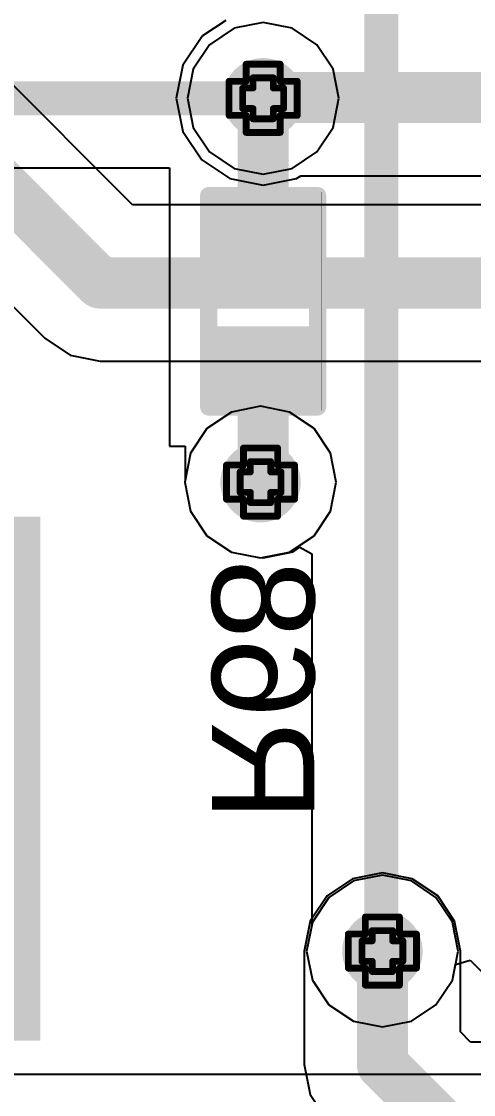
# Model space of a CAD drawing. Header units: inches. Extents: x 0 to 198, y 0 to 199.
# Drawn here: x 3.6201 to 3.7528, y 2.2899 to 2.6045 of the extents above; entities that cross this region are included whole.
import ezdxf

# ---------------------------------------------------------------- set-up
doc = ezdxf.new("R2010")
doc.units = ezdxf.units.IN
doc.header["$MEASUREMENT"] = 0
for name, color, linetype in [('Bottom Layer', 5, 'Continuous'), ('Bottom Overlay', 54, 'Continuous'), ('Bottom Paste', 16, 'Continuous'), ('Bottom Solder', 6, 'Continuous'), ('Drill Drawing', 1, 'Continuous'), ('Layer 1', 16, 'Continuous'), ('Layer 2', 76, 'Continuous'), ('Top Layer', 1, 'Continuous'), ('Top Paste', 8, 'Continuous'), ('Top Solder', 216, 'Continuous'), ('Via Holes', 16, 'Continuous')]:
    doc.layers.add(name, color=color, linetype=linetype)
doc.styles.add('Arial', font='', dxfattribs={"height": 0.2})
doc.styles.get('Arial').set_extended_font_data('Arial')

# ---------------------------------------------------------------- blocks, each defined once
blk = doc.blocks.new('41_SMD_UFL_M______47')
at = {"layer": 'Top Layer'}
blk.add_hatch(color=1, dxfattribs=at).paths.add_polyline_path([(-0.13189, 0.12244), (0.01378, 0.12244), (0.01378, -0.02323), (-0.13189, -0.02323)])
at = {"layer": 'Top Paste'}
blk.add_hatch(color=8, dxfattribs=at).paths.add_polyline_path([(-0.13189, 0.12244), (0.01378, 0.12244), (0.01378, -0.02323), (-0.13189, -0.02323)])
at = {"layer": 'Top Solder'}
blk.add_hatch(color=216, dxfattribs=at).paths.add_polyline_path([(-0.13589, 0.12644), (0.01778, 0.12644), (0.01778, -0.02723), (-0.13589, -0.02723)])
blk = doc.blocks.new('R___0402_B_123')
at = {"layer": 'Bottom Layer'}
for points in [[(-0.0095, 0.0125), (-0.0095, -0.0125), (-0.0275, -0.0125), (-0.0275, 0.0125)], [(0.0275, 0.0125), (0.0275, -0.0125), (0.0095, -0.0125), (0.0095, 0.0125)]]:
    blk.add_hatch(color=5, dxfattribs=at).paths.add_polyline_path(points)
at = {"layer": 'Bottom Paste'}
for points in [[(-0.0095, 0.0125), (-0.0095, -0.0125), (-0.0275, -0.0125), (-0.0275, 0.0125)], [(0.0275, 0.0125), (0.0275, -0.0125), (0.0095, -0.0125), (0.0095, 0.0125)]]:
    blk.add_hatch(color=16, dxfattribs=at).paths.add_polyline_path(points)
at = {"layer": 'Bottom Solder'}
for points in [[(-0.00733, 0.01467), (-0.00733, -0.01466), (-0.02967, -0.01466), (-0.02967, 0.01467)], [(0.02967, 0.01467), (0.02967, -0.01466), (0.00734, -0.01466), (0.00734, 0.01467)]]:
    blk.add_hatch(color=6, dxfattribs=at).paths.add_polyline_path(points)
at = {"layer": 'Bottom Overlay'}
for points in [[(-0.031, -0.016, 0.005, 0.005, 0), (-0.031, 0.016, 0.005, 0.005, 0)], [(0.031, 0.016, 0.005, 0.005, 0), (-0.031, 0.016, 0.005, 0.005, 0)], [(0.032, 0.017, 0.000127, 0.000127, 0), (-0.032, 0.017, 0.000127, 0.000127, 0)], [(0.031, -0.016, 0.005, 0.005, 0), (0.031, 0.016, 0.005, 0.005, 0)], [(-0.031, -0.016, 0.005, 0.005, 0), (0.031, -0.016, 0.005, 0.005, 0)]]:
    blk.add_lwpolyline(points, format="xyseb", dxfattribs=at)
for points in [[(-0.03225, 0.016, 0.0025, 0.0025, 1), (-0.02975, 0.016, 0.0025, 0.0025, 1)], [(-0.03225, 0.016, 0.0025, 0.0025, 1), (-0.02975, 0.016, 0.0025, 0.0025, 1)], [(-0.03203, 0.017, 0.0000635, 0.0000635, 1), (-0.03197, 0.017, 0.0000635, 0.0000635, 1)], [(0.02975, 0.016, 0.0025, 0.0025, 1), (0.03225, 0.016, 0.0025, 0.0025, 1)], [(0.02975, 0.016, 0.0025, 0.0025, 1), (0.03225, 0.016, 0.0025, 0.0025, 1)], [(0.03197, 0.017, 0.0000635, 0.0000635, 1), (0.03203, 0.017, 0.0000635, 0.0000635, 1)], [(-0.03225, -0.016, 0.0025, 0.0025, 1), (-0.02975, -0.016, 0.0025, 0.0025, 1)], [(-0.03225, -0.016, 0.0025, 0.0025, 1), (-0.02975, -0.016, 0.0025, 0.0025, 1)], [(0.02975, -0.016, 0.0025, 0.0025, 1), (0.03225, -0.016, 0.0025, 0.0025, 1)], [(0.02975, -0.016, 0.0025, 0.0025, 1), (0.03225, -0.016, 0.0025, 0.0025, 1)]]:
    blk.add_lwpolyline(points, format="xyseb", close=True, dxfattribs=at)

msp = doc.modelspace()

# ---------------------------------------------------------------- hatches: boundary and pattern name
at = {"layer": 'Bottom Layer'}
h = msp.add_hatch(color=5, dxfattribs=at)
edge = h.paths.add_edge_path()
edge.add_arc((3.691, 2.582), 0.01181, 0, 360)
h = msp.add_hatch(color=5, dxfattribs=at)
edge = h.paths.add_edge_path()
edge.add_arc((3.69023, 2.46948), 0.01181, 0, 360)
h = msp.add_hatch(color=5, dxfattribs=at)
edge = h.paths.add_edge_path()
edge.add_arc((3.726, 2.332), 0.01181, 0, 360)
at = {"layer": 'Layer 1'}
h = msp.add_hatch(color=16, dxfattribs=at)
edge = h.paths.add_edge_path()
edge.add_arc((3.691, 2.582), 0.01181, 0, 360)
h = msp.add_hatch(color=16, dxfattribs=at)
edge = h.paths.add_edge_path()
edge.add_arc((3.69023, 2.46948), 0.01181, 0, 360)
h = msp.add_hatch(color=16, dxfattribs=at)
edge = h.paths.add_edge_path()
edge.add_arc((3.726, 2.332), 0.01181, 0, 360)
at = {"layer": 'Layer 2'}
h = msp.add_hatch(color=76, dxfattribs=at)
edge = h.paths.add_edge_path()
edge.add_arc((3.691, 2.582), 0.01181, 0, 360)
h = msp.add_hatch(color=76, dxfattribs=at)
edge = h.paths.add_edge_path()
edge.add_arc((3.69023, 2.46948), 0.01181, 0, 360)
h = msp.add_hatch(color=76, dxfattribs=at)
edge = h.paths.add_edge_path()
edge.add_arc((3.726, 2.332), 0.01181, 0, 360)
at = {"layer": 'Top Layer'}
h = msp.add_hatch(color=1, dxfattribs=at)
edge = h.paths.add_edge_path()
edge.add_arc((3.691, 2.582), 0.01181, 0, 360)
h = msp.add_hatch(color=1, dxfattribs=at)
edge = h.paths.add_edge_path()
edge.add_arc((3.69023, 2.46948), 0.01181, 0, 360)
h = msp.add_hatch(color=1, dxfattribs=at)
edge = h.paths.add_edge_path()
edge.add_arc((3.726, 2.332), 0.01181, 0, 360)
at = {"layer": 'Via Holes'}
h = msp.add_hatch(color=7, dxfattribs=at)
edge = h.paths.add_edge_path()
edge.add_arc((3.691, 2.582), 0.00591, 0, 360)
h = msp.add_hatch(color=7, dxfattribs=at)
edge = h.paths.add_edge_path()
edge.add_arc((3.69023, 2.46948), 0.00591, 0, 360)
h = msp.add_hatch(color=7, dxfattribs=at)
edge = h.paths.add_edge_path()
edge.add_arc((3.726, 2.332), 0.00591, 0, 360)

# ---------------------------------------------------------------- linework, layer by layer
at = {"layer": 'Bottom Layer'}
for p, q in [((2.991, 2.56161), (3.6635, 2.56161)), ((3.6635, 2.56161), (3.6635, 2.517)), ((3.6635, 2.517), (3.6635, 2.48)), ((3.6635, 2.48), (3.66806, 2.48)), ((3.66806, 2.48), (3.66806, 2.47025)), ((3.6681, 2.47003), (3.668, 2.46948)), ((3.66806, 2.47025), (3.6681, 2.47003)), ((3.668, 2.46948), (3.66969, 2.46097)), ((3.66969, 2.46097), (3.67451, 2.45376)), ((3.67451, 2.45376), (3.68172, 2.44894)), ((3.68172, 2.44894), (3.69023, 2.44724)), ((3.691, 2.44731), (3.69978, 2.44905)), ((3.69978, 2.44905), (3.70175, 2.45037)), ((3.70175, 2.45037), (3.70527, 2.44848)), ((3.70527, 2.44848), (3.70527, 2.33961)), ((3.69023, 2.44724), (3.69078, 2.44735)), ((3.69078, 2.44735), (3.691, 2.44731)), ((3.70527, 2.33961), (3.70376, 2.332)), ((3.70376, 2.332), (3.70545, 2.32349)), ((3.74655, 2.32349), (3.74745, 2.32805)), ((3.74745, 2.32805), (3.75179, 2.32937)), ((3.75179, 2.32937), (3.76319, 2.31797)), ((3.70545, 2.32349), (3.71028, 2.31628)), ((3.74172, 2.31628), (3.74655, 2.32349)), ((3.71028, 2.31628), (3.71749, 2.31145)), ((3.73451, 2.31145), (3.74172, 2.31628)), ((3.71749, 2.31145), (3.726, 2.30976)), ((3.726, 2.30976), (3.73451, 2.31145)), ((4.04494, 2.29578), (3.60575, 2.29578))]:
    msp.add_line(p, q, dxfattribs=at)
for points in [[(3.72567, 2.33233, 0.01, 0.01, 0), (3.72567, 3.08368, 0.01, 0.01, 0)], [(3.691, 2.541, 0.015, 0.015, 0), (3.691, 2.582, 0.015, 0.015, 0)], [(2.991, 2.582, 0.01, 0.01, 0), (3.691, 2.582, 0.01, 0.01, 0)], [(3.691, 2.47025, 0.015, 0.015, 0), (3.691, 2.504, 0.015, 0.015, 0)], [(3.72567, 2.33233, 0.01, 0.01, 0), (3.726, 2.332, 0.01, 0.01, 0)]]:
    msp.add_lwpolyline(points, format="xyseb", dxfattribs=at)
for points in [[(3.68725, 2.582, 0.0075, 0.0075, 1), (3.69475, 2.582, 0.0075, 0.0075, 1)], [(3.6885, 2.582, 0.005, 0.005, 1), (3.6935, 2.582, 0.005, 0.005, 1)], [(3.68725, 2.541, 0.0075, 0.0075, 1), (3.69475, 2.541, 0.0075, 0.0075, 1)], [(3.68725, 2.504, 0.0075, 0.0075, 1), (3.69475, 2.504, 0.0075, 0.0075, 1)], [(3.68725, 2.47025, 0.0075, 0.0075, 1), (3.69475, 2.47025, 0.0075, 0.0075, 1)], [(3.72317, 2.33233, 0.005, 0.005, 1), (3.72817, 2.33233, 0.005, 0.005, 1)], [(3.72317, 2.33233, 0.005, 0.005, 1), (3.72817, 2.33233, 0.005, 0.005, 1)], [(3.7235, 2.332, 0.005, 0.005, 1), (3.7285, 2.332, 0.005, 0.005, 1)]]:
    msp.add_lwpolyline(points, format="xyseb", close=True, dxfattribs=at)
at = {"layer": 'Drill Drawing'}
for points in [[(3.686, 2.587, 0.002, 0.002, 0), (3.686, 2.592, 0.002, 0.002, 0)], [(3.686, 2.592, 0.002, 0.002, 0), (3.696, 2.592, 0.002, 0.002, 0)], [(3.696, 2.587, 0.002, 0.002, 0), (3.696, 2.592, 0.002, 0.002, 0)], [(3.681, 2.577, 0.002, 0.002, 0), (3.681, 2.587, 0.002, 0.002, 0)], [(3.681, 2.587, 0.002, 0.002, 0), (3.686, 2.587, 0.002, 0.002, 0)], [(3.685, 2.579, 0.002, 0.002, 0), (3.685, 2.585, 0.002, 0.002, 0)], [(3.685, 2.585, 0.002, 0.002, 0), (3.688, 2.585, 0.002, 0.002, 0)], [(3.688, 2.585, 0.002, 0.002, 0), (3.688, 2.588, 0.002, 0.002, 0)], [(3.688, 2.588, 0.002, 0.002, 0), (3.694, 2.588, 0.002, 0.002, 0)], [(3.694, 2.585, 0.002, 0.002, 0), (3.694, 2.588, 0.002, 0.002, 0)], [(3.694, 2.585, 0.002, 0.002, 0), (3.697, 2.585, 0.002, 0.002, 0)], [(3.696, 2.587, 0.002, 0.002, 0), (3.701, 2.587, 0.002, 0.002, 0)], [(3.697, 2.579, 0.002, 0.002, 0), (3.697, 2.585, 0.002, 0.002, 0)], [(3.701, 2.577, 0.002, 0.002, 0), (3.701, 2.587, 0.002, 0.002, 0)], [(3.685, 2.579, 0.002, 0.002, 0), (3.688, 2.579, 0.002, 0.002, 0)], [(3.688, 2.576, 0.002, 0.002, 0), (3.688, 2.579, 0.002, 0.002, 0)], [(3.694, 2.579, 0.002, 0.002, 0), (3.697, 2.579, 0.002, 0.002, 0)], [(3.694, 2.576, 0.002, 0.002, 0), (3.694, 2.579, 0.002, 0.002, 0)], [(3.681, 2.577, 0.002, 0.002, 0), (3.686, 2.577, 0.002, 0.002, 0)], [(3.686, 2.572, 0.002, 0.002, 0), (3.686, 2.577, 0.002, 0.002, 0)], [(3.688, 2.576, 0.002, 0.002, 0), (3.694, 2.576, 0.002, 0.002, 0)], [(3.696, 2.577, 0.002, 0.002, 0), (3.701, 2.577, 0.002, 0.002, 0)], [(3.696, 2.572, 0.002, 0.002, 0), (3.696, 2.577, 0.002, 0.002, 0)], [(3.686, 2.572, 0.002, 0.002, 0), (3.696, 2.572, 0.002, 0.002, 0)], [(3.68523, 2.47448, 0.002, 0.002, 0), (3.68523, 2.47948, 0.002, 0.002, 0)], [(3.68523, 2.47948, 0.002, 0.002, 0), (3.69523, 2.47948, 0.002, 0.002, 0)], [(3.69523, 2.47448, 0.002, 0.002, 0), (3.69523, 2.47948, 0.002, 0.002, 0)], [(3.68723, 2.47248, 0.002, 0.002, 0), (3.68723, 2.47548, 0.002, 0.002, 0)], [(3.68723, 2.47548, 0.002, 0.002, 0), (3.69323, 2.47548, 0.002, 0.002, 0)], [(3.69323, 2.47248, 0.002, 0.002, 0), (3.69323, 2.47548, 0.002, 0.002, 0)], [(3.68023, 2.46448, 0.002, 0.002, 0), (3.68023, 2.47448, 0.002, 0.002, 0)], [(3.68023, 2.47448, 0.002, 0.002, 0), (3.68523, 2.47448, 0.002, 0.002, 0)], [(3.68423, 2.46648, 0.002, 0.002, 0), (3.68423, 2.47248, 0.002, 0.002, 0)], [(3.68423, 2.47248, 0.002, 0.002, 0), (3.68723, 2.47248, 0.002, 0.002, 0)], [(3.69323, 2.47248, 0.002, 0.002, 0), (3.69623, 2.47248, 0.002, 0.002, 0)], [(3.69523, 2.47448, 0.002, 0.002, 0), (3.70023, 2.47448, 0.002, 0.002, 0)], [(3.69623, 2.46648, 0.002, 0.002, 0), (3.69623, 2.47248, 0.002, 0.002, 0)], [(3.70023, 2.46448, 0.002, 0.002, 0), (3.70023, 2.47448, 0.002, 0.002, 0)], [(3.68423, 2.46648, 0.002, 0.002, 0), (3.68723, 2.46648, 0.002, 0.002, 0)], [(3.68723, 2.46348, 0.002, 0.002, 0), (3.68723, 2.46648, 0.002, 0.002, 0)], [(3.69323, 2.46648, 0.002, 0.002, 0), (3.69623, 2.46648, 0.002, 0.002, 0)], [(3.69323, 2.46348, 0.002, 0.002, 0), (3.69323, 2.46648, 0.002, 0.002, 0)], [(3.68023, 2.46448, 0.002, 0.002, 0), (3.68523, 2.46448, 0.002, 0.002, 0)], [(3.68523, 2.45948, 0.002, 0.002, 0), (3.68523, 2.46448, 0.002, 0.002, 0)], [(3.68723, 2.46348, 0.002, 0.002, 0), (3.69323, 2.46348, 0.002, 0.002, 0)], [(3.69523, 2.46448, 0.002, 0.002, 0), (3.70023, 2.46448, 0.002, 0.002, 0)], [(3.69523, 2.45948, 0.002, 0.002, 0), (3.69523, 2.46448, 0.002, 0.002, 0)], [(3.68523, 2.45948, 0.002, 0.002, 0), (3.69523, 2.45948, 0.002, 0.002, 0)], [(3.721, 2.337, 0.002, 0.002, 0), (3.721, 2.342, 0.002, 0.002, 0)], [(3.721, 2.342, 0.002, 0.002, 0), (3.731, 2.342, 0.002, 0.002, 0)], [(3.731, 2.337, 0.002, 0.002, 0), (3.731, 2.342, 0.002, 0.002, 0)], [(3.716, 2.327, 0.002, 0.002, 0), (3.716, 2.337, 0.002, 0.002, 0)], [(3.716, 2.337, 0.002, 0.002, 0), (3.721, 2.337, 0.002, 0.002, 0)], [(3.723, 2.335, 0.002, 0.002, 0), (3.723, 2.338, 0.002, 0.002, 0)], [(3.723, 2.338, 0.002, 0.002, 0), (3.729, 2.338, 0.002, 0.002, 0)], [(3.729, 2.335, 0.002, 0.002, 0), (3.729, 2.338, 0.002, 0.002, 0)], [(3.731, 2.337, 0.002, 0.002, 0), (3.736, 2.337, 0.002, 0.002, 0)], [(3.736, 2.327, 0.002, 0.002, 0), (3.736, 2.337, 0.002, 0.002, 0)], [(3.72, 2.329, 0.002, 0.002, 0), (3.72, 2.335, 0.002, 0.002, 0)], [(3.72, 2.335, 0.002, 0.002, 0), (3.723, 2.335, 0.002, 0.002, 0)], [(3.729, 2.335, 0.002, 0.002, 0), (3.732, 2.335, 0.002, 0.002, 0)], [(3.732, 2.329, 0.002, 0.002, 0), (3.732, 2.335, 0.002, 0.002, 0)], [(3.716, 2.327, 0.002, 0.002, 0), (3.721, 2.327, 0.002, 0.002, 0)], [(3.72, 2.329, 0.002, 0.002, 0), (3.723, 2.329, 0.002, 0.002, 0)], [(3.721, 2.322, 0.002, 0.002, 0), (3.721, 2.327, 0.002, 0.002, 0)], [(3.723, 2.326, 0.002, 0.002, 0), (3.723, 2.329, 0.002, 0.002, 0)], [(3.729, 2.329, 0.002, 0.002, 0), (3.732, 2.329, 0.002, 0.002, 0)], [(3.729, 2.326, 0.002, 0.002, 0), (3.729, 2.329, 0.002, 0.002, 0)], [(3.731, 2.327, 0.002, 0.002, 0), (3.736, 2.327, 0.002, 0.002, 0)], [(3.731, 2.322, 0.002, 0.002, 0), (3.731, 2.327, 0.002, 0.002, 0)], [(3.723, 2.326, 0.002, 0.002, 0), (3.729, 2.326, 0.002, 0.002, 0)], [(3.721, 2.322, 0.002, 0.002, 0), (3.731, 2.322, 0.002, 0.002, 0)]]:
    msp.add_lwpolyline(points, format="xyseb", dxfattribs=at)
for points in [[(3.6855, 2.592, 0.001, 0.001, 1), (3.6865, 2.592, 0.001, 0.001, 1)], [(3.6855, 2.592, 0.001, 0.001, 1), (3.6865, 2.592, 0.001, 0.001, 1)], [(3.6955, 2.592, 0.001, 0.001, 1), (3.6965, 2.592, 0.001, 0.001, 1)], [(3.6955, 2.592, 0.001, 0.001, 1), (3.6965, 2.592, 0.001, 0.001, 1)], [(3.6805, 2.587, 0.001, 0.001, 1), (3.6815, 2.587, 0.001, 0.001, 1)], [(3.6805, 2.587, 0.001, 0.001, 1), (3.6815, 2.587, 0.001, 0.001, 1)], [(3.6845, 2.585, 0.001, 0.001, 1), (3.6855, 2.585, 0.001, 0.001, 1)], [(3.6845, 2.585, 0.001, 0.001, 1), (3.6855, 2.585, 0.001, 0.001, 1)], [(3.6855, 2.587, 0.001, 0.001, 1), (3.6865, 2.587, 0.001, 0.001, 1)], [(3.6855, 2.587, 0.001, 0.001, 1), (3.6865, 2.587, 0.001, 0.001, 1)], [(3.6875, 2.588, 0.001, 0.001, 1), (3.6885, 2.588, 0.001, 0.001, 1)], [(3.6875, 2.588, 0.001, 0.001, 1), (3.6885, 2.588, 0.001, 0.001, 1)], [(3.6875, 2.585, 0.001, 0.001, 1), (3.6885, 2.585, 0.001, 0.001, 1)], [(3.6875, 2.585, 0.001, 0.001, 1), (3.6885, 2.585, 0.001, 0.001, 1)], [(3.6935, 2.588, 0.001, 0.001, 1), (3.6945, 2.588, 0.001, 0.001, 1)], [(3.6935, 2.588, 0.001, 0.001, 1), (3.6945, 2.588, 0.001, 0.001, 1)], [(3.6935, 2.585, 0.001, 0.001, 1), (3.6945, 2.585, 0.001, 0.001, 1)], [(3.6935, 2.585, 0.001, 0.001, 1), (3.6945, 2.585, 0.001, 0.001, 1)], [(3.6955, 2.587, 0.001, 0.001, 1), (3.6965, 2.587, 0.001, 0.001, 1)], [(3.6955, 2.587, 0.001, 0.001, 1), (3.6965, 2.587, 0.001, 0.001, 1)], [(3.6965, 2.585, 0.001, 0.001, 1), (3.6975, 2.585, 0.001, 0.001, 1)], [(3.6965, 2.585, 0.001, 0.001, 1), (3.6975, 2.585, 0.001, 0.001, 1)], [(3.7005, 2.587, 0.001, 0.001, 1), (3.7015, 2.587, 0.001, 0.001, 1)], [(3.7005, 2.587, 0.001, 0.001, 1), (3.7015, 2.587, 0.001, 0.001, 1)], [(3.6845, 2.579, 0.001, 0.001, 1), (3.6855, 2.579, 0.001, 0.001, 1)], [(3.6845, 2.579, 0.001, 0.001, 1), (3.6855, 2.579, 0.001, 0.001, 1)], [(3.6875, 2.579, 0.001, 0.001, 1), (3.6885, 2.579, 0.001, 0.001, 1)], [(3.6875, 2.579, 0.001, 0.001, 1), (3.6885, 2.579, 0.001, 0.001, 1)], [(3.6935, 2.579, 0.001, 0.001, 1), (3.6945, 2.579, 0.001, 0.001, 1)], [(3.6935, 2.579, 0.001, 0.001, 1), (3.6945, 2.579, 0.001, 0.001, 1)], [(3.6965, 2.579, 0.001, 0.001, 1), (3.6975, 2.579, 0.001, 0.001, 1)], [(3.6965, 2.579, 0.001, 0.001, 1), (3.6975, 2.579, 0.001, 0.001, 1)], [(3.6805, 2.577, 0.001, 0.001, 1), (3.6815, 2.577, 0.001, 0.001, 1)], [(3.6805, 2.577, 0.001, 0.001, 1), (3.6815, 2.577, 0.001, 0.001, 1)], [(3.6855, 2.577, 0.001, 0.001, 1), (3.6865, 2.577, 0.001, 0.001, 1)], [(3.6855, 2.577, 0.001, 0.001, 1), (3.6865, 2.577, 0.001, 0.001, 1)], [(3.6875, 2.576, 0.001, 0.001, 1), (3.6885, 2.576, 0.001, 0.001, 1)], [(3.6875, 2.576, 0.001, 0.001, 1), (3.6885, 2.576, 0.001, 0.001, 1)], [(3.6935, 2.576, 0.001, 0.001, 1), (3.6945, 2.576, 0.001, 0.001, 1)], [(3.6935, 2.576, 0.001, 0.001, 1), (3.6945, 2.576, 0.001, 0.001, 1)], [(3.6955, 2.577, 0.001, 0.001, 1), (3.6965, 2.577, 0.001, 0.001, 1)], [(3.6955, 2.577, 0.001, 0.001, 1), (3.6965, 2.577, 0.001, 0.001, 1)], [(3.7005, 2.577, 0.001, 0.001, 1), (3.7015, 2.577, 0.001, 0.001, 1)], [(3.7005, 2.577, 0.001, 0.001, 1), (3.7015, 2.577, 0.001, 0.001, 1)], [(3.6855, 2.572, 0.001, 0.001, 1), (3.6865, 2.572, 0.001, 0.001, 1)], [(3.6855, 2.572, 0.001, 0.001, 1), (3.6865, 2.572, 0.001, 0.001, 1)], [(3.6955, 2.572, 0.001, 0.001, 1), (3.6965, 2.572, 0.001, 0.001, 1)], [(3.6955, 2.572, 0.001, 0.001, 1), (3.6965, 2.572, 0.001, 0.001, 1)], [(3.68473, 2.47948, 0.001, 0.001, 1), (3.68573, 2.47948, 0.001, 0.001, 1)], [(3.68473, 2.47948, 0.001, 0.001, 1), (3.68573, 2.47948, 0.001, 0.001, 1)], [(3.69473, 2.47948, 0.001, 0.001, 1), (3.69573, 2.47948, 0.001, 0.001, 1)], [(3.69473, 2.47948, 0.001, 0.001, 1), (3.69573, 2.47948, 0.001, 0.001, 1)], [(3.68673, 2.47548, 0.001, 0.001, 1), (3.68773, 2.47548, 0.001, 0.001, 1)], [(3.68673, 2.47548, 0.001, 0.001, 1), (3.68773, 2.47548, 0.001, 0.001, 1)], [(3.69273, 2.47548, 0.001, 0.001, 1), (3.69373, 2.47548, 0.001, 0.001, 1)], [(3.69273, 2.47548, 0.001, 0.001, 1), (3.69373, 2.47548, 0.001, 0.001, 1)], [(3.67973, 2.47448, 0.001, 0.001, 1), (3.68073, 2.47448, 0.001, 0.001, 1)], [(3.67973, 2.47448, 0.001, 0.001, 1), (3.68073, 2.47448, 0.001, 0.001, 1)], [(3.68373, 2.47248, 0.001, 0.001, 1), (3.68473, 2.47248, 0.001, 0.001, 1)], [(3.68373, 2.47248, 0.001, 0.001, 1), (3.68473, 2.47248, 0.001, 0.001, 1)], [(3.68473, 2.47448, 0.001, 0.001, 1), (3.68573, 2.47448, 0.001, 0.001, 1)], [(3.68473, 2.47448, 0.001, 0.001, 1), (3.68573, 2.47448, 0.001, 0.001, 1)], [(3.68673, 2.47248, 0.001, 0.001, 1), (3.68773, 2.47248, 0.001, 0.001, 1)], [(3.68673, 2.47248, 0.001, 0.001, 1), (3.68773, 2.47248, 0.001, 0.001, 1)], [(3.69273, 2.47248, 0.001, 0.001, 1), (3.69373, 2.47248, 0.001, 0.001, 1)], [(3.69273, 2.47248, 0.001, 0.001, 1), (3.69373, 2.47248, 0.001, 0.001, 1)], [(3.69473, 2.47448, 0.001, 0.001, 1), (3.69573, 2.47448, 0.001, 0.001, 1)], [(3.69473, 2.47448, 0.001, 0.001, 1), (3.69573, 2.47448, 0.001, 0.001, 1)], [(3.69573, 2.47248, 0.001, 0.001, 1), (3.69673, 2.47248, 0.001, 0.001, 1)], [(3.69573, 2.47248, 0.001, 0.001, 1), (3.69673, 2.47248, 0.001, 0.001, 1)], [(3.69973, 2.47448, 0.001, 0.001, 1), (3.70073, 2.47448, 0.001, 0.001, 1)], [(3.69973, 2.47448, 0.001, 0.001, 1), (3.70073, 2.47448, 0.001, 0.001, 1)], [(3.68373, 2.46648, 0.001, 0.001, 1), (3.68473, 2.46648, 0.001, 0.001, 1)], [(3.68373, 2.46648, 0.001, 0.001, 1), (3.68473, 2.46648, 0.001, 0.001, 1)], [(3.68673, 2.46648, 0.001, 0.001, 1), (3.68773, 2.46648, 0.001, 0.001, 1)], [(3.68673, 2.46648, 0.001, 0.001, 1), (3.68773, 2.46648, 0.001, 0.001, 1)], [(3.69273, 2.46648, 0.001, 0.001, 1), (3.69373, 2.46648, 0.001, 0.001, 1)], [(3.69273, 2.46648, 0.001, 0.001, 1), (3.69373, 2.46648, 0.001, 0.001, 1)], [(3.69573, 2.46648, 0.001, 0.001, 1), (3.69673, 2.46648, 0.001, 0.001, 1)], [(3.69573, 2.46648, 0.001, 0.001, 1), (3.69673, 2.46648, 0.001, 0.001, 1)], [(3.67973, 2.46448, 0.001, 0.001, 1), (3.68073, 2.46448, 0.001, 0.001, 1)], [(3.67973, 2.46448, 0.001, 0.001, 1), (3.68073, 2.46448, 0.001, 0.001, 1)], [(3.68473, 2.46448, 0.001, 0.001, 1), (3.68573, 2.46448, 0.001, 0.001, 1)], [(3.68473, 2.46448, 0.001, 0.001, 1), (3.68573, 2.46448, 0.001, 0.001, 1)], [(3.68673, 2.46348, 0.001, 0.001, 1), (3.68773, 2.46348, 0.001, 0.001, 1)], [(3.68673, 2.46348, 0.001, 0.001, 1), (3.68773, 2.46348, 0.001, 0.001, 1)], [(3.69273, 2.46348, 0.001, 0.001, 1), (3.69373, 2.46348, 0.001, 0.001, 1)], [(3.69273, 2.46348, 0.001, 0.001, 1), (3.69373, 2.46348, 0.001, 0.001, 1)], [(3.69473, 2.46448, 0.001, 0.001, 1), (3.69573, 2.46448, 0.001, 0.001, 1)], [(3.69473, 2.46448, 0.001, 0.001, 1), (3.69573, 2.46448, 0.001, 0.001, 1)], [(3.69973, 2.46448, 0.001, 0.001, 1), (3.70073, 2.46448, 0.001, 0.001, 1)], [(3.69973, 2.46448, 0.001, 0.001, 1), (3.70073, 2.46448, 0.001, 0.001, 1)], [(3.68473, 2.45948, 0.001, 0.001, 1), (3.68573, 2.45948, 0.001, 0.001, 1)], [(3.68473, 2.45948, 0.001, 0.001, 1), (3.68573, 2.45948, 0.001, 0.001, 1)], [(3.69473, 2.45948, 0.001, 0.001, 1), (3.69573, 2.45948, 0.001, 0.001, 1)], [(3.69473, 2.45948, 0.001, 0.001, 1), (3.69573, 2.45948, 0.001, 0.001, 1)], [(3.7205, 2.342, 0.001, 0.001, 1), (3.7215, 2.342, 0.001, 0.001, 1)], [(3.7205, 2.342, 0.001, 0.001, 1), (3.7215, 2.342, 0.001, 0.001, 1)], [(3.7305, 2.342, 0.001, 0.001, 1), (3.7315, 2.342, 0.001, 0.001, 1)], [(3.7305, 2.342, 0.001, 0.001, 1), (3.7315, 2.342, 0.001, 0.001, 1)], [(3.7155, 2.337, 0.001, 0.001, 1), (3.7165, 2.337, 0.001, 0.001, 1)], [(3.7155, 2.337, 0.001, 0.001, 1), (3.7165, 2.337, 0.001, 0.001, 1)], [(3.7205, 2.337, 0.001, 0.001, 1), (3.7215, 2.337, 0.001, 0.001, 1)], [(3.7205, 2.337, 0.001, 0.001, 1), (3.7215, 2.337, 0.001, 0.001, 1)], [(3.7225, 2.338, 0.001, 0.001, 1), (3.7235, 2.338, 0.001, 0.001, 1)], [(3.7225, 2.338, 0.001, 0.001, 1), (3.7235, 2.338, 0.001, 0.001, 1)], [(3.7285, 2.338, 0.001, 0.001, 1), (3.7295, 2.338, 0.001, 0.001, 1)], [(3.7285, 2.338, 0.001, 0.001, 1), (3.7295, 2.338, 0.001, 0.001, 1)], [(3.7305, 2.337, 0.001, 0.001, 1), (3.7315, 2.337, 0.001, 0.001, 1)], [(3.7305, 2.337, 0.001, 0.001, 1), (3.7315, 2.337, 0.001, 0.001, 1)], [(3.7355, 2.337, 0.001, 0.001, 1), (3.7365, 2.337, 0.001, 0.001, 1)], [(3.7355, 2.337, 0.001, 0.001, 1), (3.7365, 2.337, 0.001, 0.001, 1)], [(3.7195, 2.335, 0.001, 0.001, 1), (3.7205, 2.335, 0.001, 0.001, 1)], [(3.7195, 2.335, 0.001, 0.001, 1), (3.7205, 2.335, 0.001, 0.001, 1)], [(3.7225, 2.335, 0.001, 0.001, 1), (3.7235, 2.335, 0.001, 0.001, 1)], [(3.7225, 2.335, 0.001, 0.001, 1), (3.7235, 2.335, 0.001, 0.001, 1)], [(3.7285, 2.335, 0.001, 0.001, 1), (3.7295, 2.335, 0.001, 0.001, 1)], [(3.7285, 2.335, 0.001, 0.001, 1), (3.7295, 2.335, 0.001, 0.001, 1)], [(3.7315, 2.335, 0.001, 0.001, 1), (3.7325, 2.335, 0.001, 0.001, 1)], [(3.7315, 2.335, 0.001, 0.001, 1), (3.7325, 2.335, 0.001, 0.001, 1)], [(3.7155, 2.327, 0.001, 0.001, 1), (3.7165, 2.327, 0.001, 0.001, 1)], [(3.7155, 2.327, 0.001, 0.001, 1), (3.7165, 2.327, 0.001, 0.001, 1)], [(3.7195, 2.329, 0.001, 0.001, 1), (3.7205, 2.329, 0.001, 0.001, 1)], [(3.7195, 2.329, 0.001, 0.001, 1), (3.7205, 2.329, 0.001, 0.001, 1)], [(3.7205, 2.327, 0.001, 0.001, 1), (3.7215, 2.327, 0.001, 0.001, 1)], [(3.7205, 2.327, 0.001, 0.001, 1), (3.7215, 2.327, 0.001, 0.001, 1)], [(3.7225, 2.329, 0.001, 0.001, 1), (3.7235, 2.329, 0.001, 0.001, 1)], [(3.7225, 2.329, 0.001, 0.001, 1), (3.7235, 2.329, 0.001, 0.001, 1)], [(3.7285, 2.329, 0.001, 0.001, 1), (3.7295, 2.329, 0.001, 0.001, 1)], [(3.7285, 2.329, 0.001, 0.001, 1), (3.7295, 2.329, 0.001, 0.001, 1)], [(3.7305, 2.327, 0.001, 0.001, 1), (3.7315, 2.327, 0.001, 0.001, 1)], [(3.7305, 2.327, 0.001, 0.001, 1), (3.7315, 2.327, 0.001, 0.001, 1)], [(3.7315, 2.329, 0.001, 0.001, 1), (3.7325, 2.329, 0.001, 0.001, 1)], [(3.7315, 2.329, 0.001, 0.001, 1), (3.7325, 2.329, 0.001, 0.001, 1)], [(3.7355, 2.327, 0.001, 0.001, 1), (3.7365, 2.327, 0.001, 0.001, 1)], [(3.7355, 2.327, 0.001, 0.001, 1), (3.7365, 2.327, 0.001, 0.001, 1)], [(3.7225, 2.326, 0.001, 0.001, 1), (3.7235, 2.326, 0.001, 0.001, 1)], [(3.7225, 2.326, 0.001, 0.001, 1), (3.7235, 2.326, 0.001, 0.001, 1)], [(3.7285, 2.326, 0.001, 0.001, 1), (3.7295, 2.326, 0.001, 0.001, 1)], [(3.7285, 2.326, 0.001, 0.001, 1), (3.7295, 2.326, 0.001, 0.001, 1)], [(3.7205, 2.322, 0.001, 0.001, 1), (3.7215, 2.322, 0.001, 0.001, 1)], [(3.7205, 2.322, 0.001, 0.001, 1), (3.7215, 2.322, 0.001, 0.001, 1)], [(3.7305, 2.322, 0.001, 0.001, 1), (3.7315, 2.322, 0.001, 0.001, 1)], [(3.7305, 2.322, 0.001, 0.001, 1), (3.7315, 2.322, 0.001, 0.001, 1)]]:
    msp.add_lwpolyline(points, format="xyseb", close=True, dxfattribs=at)
at = {"layer": 'Layer 1'}
for p, q in [((3.68249, 2.60255), (3.67528, 2.59772)), ((3.691, 2.60424), (3.68249, 2.60255)), ((3.69951, 2.60255), (3.691, 2.60424)), ((3.70672, 2.59772), (3.69951, 2.60255)), ((3.67528, 2.59772), (3.67045, 2.59051)), ((3.71155, 2.59051), (3.70672, 2.59772)), ((3.67045, 2.59051), (3.66876, 2.582)), ((3.71324, 2.582), (3.71155, 2.59051)), ((3.66876, 2.582), (3.67045, 2.57349)), ((3.71155, 2.57349), (3.71324, 2.582)), ((3.67045, 2.57349), (3.67528, 2.56628)), ((3.70672, 2.56628), (3.71155, 2.57349)), ((3.67528, 2.56628), (3.68249, 2.56145)), ((3.69951, 2.56145), (3.70672, 2.56628)), ((3.68249, 2.56145), (3.691, 2.55976)), ((3.691, 2.55976), (3.69951, 2.56145)), ((3.69023, 2.49172), (3.68172, 2.49003)), ((3.69874, 2.49003), (3.69023, 2.49172)), ((3.68172, 2.49003), (3.67451, 2.48521)), ((3.70596, 2.48521), (3.69874, 2.49003)), ((3.67451, 2.48521), (3.66969, 2.47799)), ((3.71078, 2.47799), (3.70596, 2.48521)), ((3.66969, 2.47799), (3.668, 2.46948)), ((3.71247, 2.46948), (3.71078, 2.47799)), ((3.668, 2.46948), (3.66969, 2.46097)), ((3.71078, 2.46097), (3.71247, 2.46948)), ((3.66969, 2.46097), (3.67451, 2.45376)), ((3.70596, 2.45376), (3.71078, 2.46097)), ((3.67451, 2.45376), (3.68172, 2.44894)), ((3.69874, 2.44894), (3.70596, 2.45376)), ((3.68172, 2.44894), (3.69023, 2.44724)), ((3.69023, 2.44724), (3.69874, 2.44894)), ((3.726, 2.35424), (3.71749, 2.35255)), ((3.73451, 2.35255), (3.726, 2.35424)), ((3.71749, 2.35255), (3.71028, 2.34772)), ((3.74172, 2.34772), (3.73451, 2.35255)), ((3.71028, 2.34772), (3.70545, 2.34051)), ((3.74655, 2.34051), (3.74172, 2.34772)), ((3.70545, 2.34051), (3.70376, 2.332)), ((3.74824, 2.332), (3.74655, 2.34051)), ((3.70376, 2.332), (3.70545, 2.32349)), ((3.74655, 2.32349), (3.74824, 2.332)), ((3.70545, 2.32349), (3.71028, 2.31628)), ((3.74172, 2.31628), (3.74655, 2.32349)), ((3.71028, 2.31628), (3.71749, 2.31145)), ((3.73451, 2.31145), (3.74172, 2.31628)), ((3.71749, 2.31145), (3.726, 2.30976)), ((3.726, 2.30976), (3.73451, 2.31145))]:
    msp.add_line(p, q, dxfattribs=at)
at = {"layer": 'Layer 2'}
for p, q in [((3.68249, 2.60255), (3.67528, 2.59772)), ((3.691, 2.60424), (3.68249, 2.60255)), ((3.69951, 2.60255), (3.691, 2.60424)), ((3.70672, 2.59772), (3.69951, 2.60255)), ((3.67528, 2.59772), (3.67045, 2.59051)), ((3.71155, 2.59051), (3.70672, 2.59772)), ((3.67045, 2.59051), (3.66876, 2.582)), ((3.71324, 2.582), (3.71155, 2.59051)), ((3.66876, 2.582), (3.67045, 2.57349)), ((3.71155, 2.57349), (3.71324, 2.582)), ((3.67045, 2.57349), (3.67528, 2.56628)), ((3.70672, 2.56628), (3.71155, 2.57349)), ((3.67528, 2.56628), (3.68249, 2.56145)), ((3.69951, 2.56145), (3.70672, 2.56628)), ((3.68249, 2.56145), (3.691, 2.55976)), ((3.691, 2.55976), (3.69951, 2.56145)), ((3.726, 2.35424), (3.71749, 2.35255)), ((3.73451, 2.35255), (3.726, 2.35424)), ((3.71749, 2.35255), (3.71028, 2.34772)), ((3.74172, 2.34772), (3.73451, 2.35255)), ((3.71028, 2.34772), (3.70545, 2.34051)), ((3.74655, 2.34051), (3.74172, 2.34772)), ((3.70545, 2.34051), (3.70376, 2.332)), ((3.74824, 2.332), (3.74655, 2.34051)), ((3.70376, 2.332), (3.70545, 2.32349)), ((3.74655, 2.32349), (3.74824, 2.332)), ((3.70545, 2.32349), (3.71028, 2.31628)), ((3.74172, 2.31628), (3.74655, 2.32349)), ((3.71028, 2.31628), (3.71749, 2.31145)), ((3.73451, 2.31145), (3.74172, 2.31628)), ((3.71749, 2.31145), (3.726, 2.30976)), ((3.726, 2.30976), (3.73451, 2.31145))]:
    msp.add_line(p, q, dxfattribs=at)
at = {"layer": 'Top Layer'}
for p, q in [((3.68002, 2.60482), (3.67324, 2.60029)), ((3.67298, 2.60002), (3.66745, 2.59175)), ((3.67324, 2.60029), (3.67298, 2.60002)), ((3.65264, 2.5508), (3.60522, 2.59822)), ((3.66745, 2.59175), (3.66551, 2.582)), ((3.66551, 2.582), (3.66745, 2.57225)), ((3.66745, 2.57225), (3.67298, 2.56398)), ((3.67298, 2.56398), (3.68125, 2.55845)), ((3.5795, 2.55906), (3.62692, 2.51164)), ((3.68125, 2.55845), (3.691, 2.55651)), ((3.691, 2.55651), (3.70075, 2.55845)), ((3.70075, 2.55845), (3.70206, 2.55932)), ((3.70206, 2.55932), (3.90774, 2.55932)), ((3.8974, 2.5508), (3.65264, 2.5508)), ((3.62692, 2.51164), (3.63436, 2.50666)), ((3.63436, 2.50666), (3.64314, 2.50492)), ((3.64314, 2.50492), (3.8974, 2.50492)), ((3.69023, 2.49172), (3.68172, 2.49003)), ((3.69874, 2.49003), (3.69023, 2.49172)), ((3.68172, 2.49003), (3.67451, 2.48521)), ((3.70596, 2.48521), (3.69874, 2.49003)), ((3.67451, 2.48521), (3.66969, 2.47799)), ((3.71078, 2.47799), (3.70596, 2.48521)), ((3.66969, 2.47799), (3.668, 2.46948)), ((3.71247, 2.46948), (3.71078, 2.47799)), ((3.668, 2.46948), (3.66969, 2.46097)), ((3.71078, 2.46097), (3.71247, 2.46948)), ((3.66969, 2.46097), (3.67451, 2.45376)), ((3.70596, 2.45376), (3.71078, 2.46097)), ((3.67451, 2.45376), (3.68172, 2.44894)), ((3.69874, 2.44894), (3.70596, 2.45376)), ((3.68172, 2.44894), (3.69023, 2.44724)), ((3.69023, 2.44724), (3.69874, 2.44894)), ((3.71722, 2.35319), (3.70978, 2.34822)), ((3.726, 2.35494), (3.71722, 2.35319)), ((3.73478, 2.35319), (3.726, 2.35494)), ((3.74222, 2.34822), (3.73478, 2.35319)), ((3.70978, 2.34822), (3.70481, 2.34078)), ((3.74719, 2.34078), (3.74222, 2.34822)), ((3.70481, 2.34078), (3.70306, 2.332)), ((3.74894, 2.332), (3.74719, 2.34078)), ((3.70306, 2.332), (3.70306, 2.29877)), ((3.74894, 2.30828), (3.74894, 2.332)), ((3.75189, 2.30533), (3.74894, 2.30828)), ((3.88641, 2.30533), (3.75189, 2.30533)), ((3.70306, 2.29877), (3.70481, 2.28999)), ((3.70481, 2.28999), (3.70978, 2.28255))]:
    msp.add_line(p, q, dxfattribs=at)
for points in [[(3.691, 2.582, 0.02, 0.02, 0), (3.69126, 2.58226, 0.02, 0.02, 0)], [(3.589, 2.582, 0.015, 0.015, 0), (3.64314, 2.52786, 0.015, 0.015, 0)], [(3.69126, 2.58226, 0.015, 0.015, 0), (3.95201, 2.58226, 0.015, 0.015, 0)], [(3.64314, 2.52786, 0.015, 0.015, 0), (3.8974, 2.52786, 0.015, 0.015, 0)], [(3.726, 2.29877, 0.015, 0.015, 0), (3.726, 2.332, 0.015, 0.015, 0)], [(3.726, 2.29877, 0.015, 0.015, 0), (3.74238, 2.28239, 0.015, 0.015, 0)]]:
    msp.add_lwpolyline(points, format="xyseb", dxfattribs=at)
for points in [[(3.68626, 2.58226, 0.01, 0.01, 1), (3.69626, 2.58226, 0.01, 0.01, 1)], [(3.686, 2.582, 0.01, 0.01, 1), (3.696, 2.582, 0.01, 0.01, 1)], [(3.68751, 2.58226, 0.0075, 0.0075, 1), (3.69501, 2.58226, 0.0075, 0.0075, 1)], [(3.63939, 2.52786, 0.0075, 0.0075, 1), (3.64689, 2.52786, 0.0075, 0.0075, 1)], [(3.63939, 2.52786, 0.0075, 0.0075, 1), (3.64689, 2.52786, 0.0075, 0.0075, 1)], [(3.72225, 2.332, 0.0075, 0.0075, 1), (3.72975, 2.332, 0.0075, 0.0075, 1)], [(3.72225, 2.29877, 0.0075, 0.0075, 1), (3.72975, 2.29877, 0.0075, 0.0075, 1)], [(3.72225, 2.29877, 0.0075, 0.0075, 1), (3.72975, 2.29877, 0.0075, 0.0075, 1)]]:
    msp.add_lwpolyline(points, format="xyseb", close=True, dxfattribs=at)

# ---------------------------------------------------------------- block references
msp.add_blockref('41_SMD_UFL_M______47', (3.60778, 2.33292))
at = {"rotation": 270}
msp.add_blockref('R___0402_B_123', (3.691, 2.5225), dxfattribs=at)

# ---------------------------------------------------------------- texts
at = {"layer": 'Bottom Overlay', "style": 'Arial', "text_generation_flag": 2}
msp.add_text('R68', height=0.03, rotation=270, dxfattribs=at).set_placement((3.676, 2.37001))

doc.saveas('drawing.dxf')
